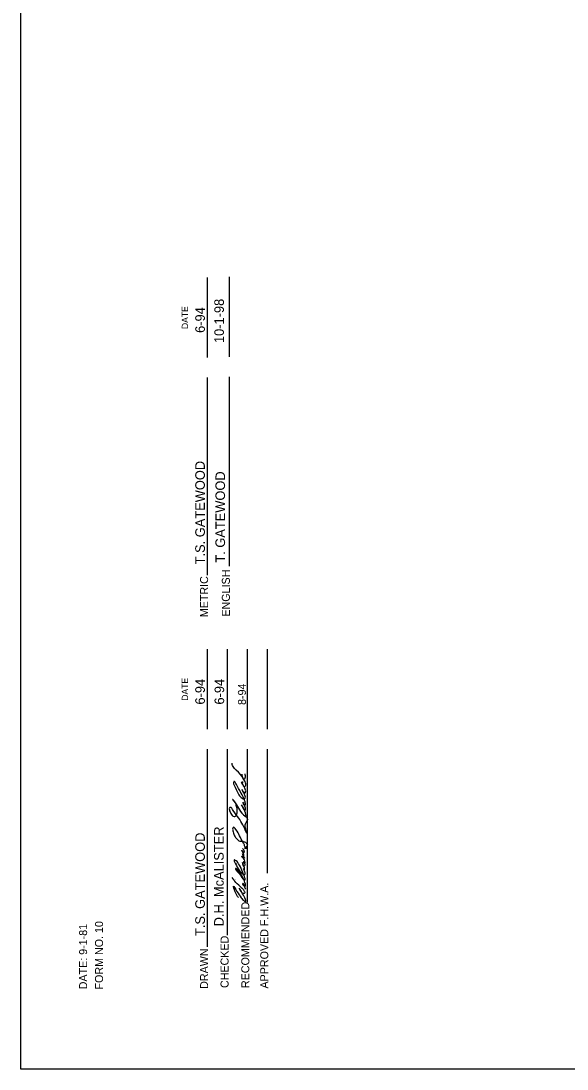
# Model space of a CAD drawing. Extents: x 1000 to 1036.3, y 1000 to 1022.
# Drawn here: x 1000 to 1006.82, y 1000 to 1013.1 of the extents above; entities that cross this region are included whole.
import ezdxf

# ---------------------------------------------------------------- set-up
doc = ezdxf.new("R2010")
doc.units = 0
for name, color, linetype in [('Level 1', 7, 'Continuous'), ('Level 10', 7, 'Continuous'), ('Level 11', 7, 'Continuous')]:
    doc.layers.add(name, color=color, linetype=linetype)

msp = doc.modelspace()

# ---------------------------------------------------------------- linework, layer by layer
at = {"layer": 'Level 1'}
for points in [[(1002.814, 1003.162), (1002.784, 1003.25), (1002.754, 1003.303), (1002.768, 1003.272), (1002.785, 1003.243), (1002.802, 1003.236), (1002.802, 1003.272), (1002.782, 1003.32), (1002.773, 1003.334), (1002.775, 1003.317), (1002.788, 1003.301), (1002.801, 1003.299), (1002.804, 1003.317), (1002.794, 1003.359), (1002.751, 1003.446), (1002.747, 1003.453), (1002.69, 1003.557), (1002.674, 1003.583), (1002.666, 1003.591), (1002.656, 1003.582), (1002.663, 1003.548), (1002.714, 1003.441), (1002.752, 1003.391), (1002.772, 1003.378), (1002.787, 1003.377), (1002.801, 1003.383), (1002.801, 1003.41), (1002.782, 1003.454), (1002.761, 1003.492), (1002.782, 1003.458), (1002.801, 1003.453), (1002.806, 1003.463), (1002.796, 1003.508), (1002.778, 1003.542), (1002.758, 1003.574), (1002.758, 1003.588), (1002.772, 1003.588), (1002.764, 1003.575), (1002.77, 1003.55), (1002.777, 1003.539), (1002.798, 1003.531), (1002.81, 1003.547), (1002.806, 1003.577), (1002.777, 1003.631), (1002.693, 1003.732), (1002.689, 1003.735), (1002.649, 1003.782), (1002.639, 1003.805), (1002.638, 1003.821)], [(1002.76, 1003.686), (1002.77, 1003.633), (1002.781, 1003.623), (1002.794, 1003.624), (1002.802, 1003.64), (1002.799, 1003.687)], [(1002.817, 1002.951), (1002.77, 1003.05), (1002.72, 1003.136), (1002.652, 1003.229), (1002.613, 1003.268), (1002.605, 1003.263), (1002.603, 1003.24), (1002.622, 1003.191), (1002.636, 1003.168), (1002.651, 1003.158), (1002.672, 1003.157), (1002.687, 1003.166), (1002.7, 1003.217), (1002.699, 1003.257), (1002.687, 1003.306), (1002.686, 1003.312), (1002.668, 1003.344), (1002.642, 1003.369), (1002.655, 1003.352), (1002.715, 1003.26), (1002.779, 1003.178), (1002.828, 1003.119), (1002.818, 1003.092), (1002.799, 1003.059), (1002.803, 1003.001), (1002.816, 1002.949)], [(1002.802, 1002.751), (1002.794, 1002.79), (1002.776, 1002.827), (1002.73, 1002.915), (1002.684, 1002.995), (1002.652, 1003.02), (1002.643, 1002.999), (1002.648, 1002.976), (1002.663, 1002.923), (1002.689, 1002.885), (1002.723, 1002.853), (1002.775, 1002.842), (1002.811, 1002.827), (1002.827, 1002.792), (1002.819, 1002.783), (1002.815, 1002.779), (1002.808, 1002.751)], [(1002.807, 1002.248), (1002.787, 1002.299), (1002.774, 1002.317), (1002.77, 1002.319), (1002.794, 1002.285), (1002.803, 1002.291), (1002.803, 1002.31), (1002.777, 1002.383), (1002.729, 1002.46), (1002.686, 1002.505), (1002.681, 1002.507), (1002.68, 1002.498), (1002.688, 1002.484), (1002.756, 1002.398), (1002.781, 1002.369), (1002.799, 1002.364), (1002.793, 1002.398), (1002.791, 1002.404), (1002.76, 1002.485), (1002.719, 1002.565), (1002.673, 1002.611), (1002.666, 1002.612), (1002.661, 1002.606), (1002.668, 1002.587), (1002.712, 1002.502), (1002.761, 1002.446), (1002.786, 1002.431), (1002.795, 1002.432), (1002.799, 1002.436), (1002.792, 1002.474), (1002.778, 1002.504), (1002.778, 1002.5), (1002.788, 1002.489), (1002.792, 1002.502), (1002.777, 1002.547), (1002.765, 1002.581), (1002.786, 1002.539), (1002.796, 1002.544), (1002.792, 1002.574), (1002.784, 1002.584), (1002.775, 1002.589), (1002.792, 1002.572), (1002.798, 1002.598), (1002.763, 1002.647), (1002.76, 1002.656), (1002.77, 1002.658), (1002.792, 1002.634), (1002.783, 1002.662), (1002.781, 1002.667), (1002.766, 1002.689), (1002.785, 1002.673), (1002.775, 1002.698), (1002.759, 1002.734), (1002.773, 1002.71), (1002.786, 1002.706), (1002.791, 1002.715), (1002.782, 1002.74), (1002.765, 1002.756)], [(1002.717, 1002.142), (1002.676, 1002.213), (1002.656, 1002.287), (1002.696, 1002.22), (1002.752, 1002.141), (1002.792, 1002.099), (1002.81, 1002.095), (1002.805, 1002.119), (1002.767, 1002.191), (1002.724, 1002.261), (1002.749, 1002.217), (1002.783, 1002.196), (1002.797, 1002.2), (1002.788, 1002.228), (1002.763, 1002.257), (1002.759, 1002.261), (1002.683, 1002.331), (1002.638, 1002.394)]]:
    msp.add_spline(points, degree=3, dxfattribs=at)
at = {"layer": 'Level 10'}
for p, q in [((1000, 1000), (1000, 1022)), ((1002.331, 1004.248), (1002.331, 1005.248)), ((1002.581, 1004.248), (1002.581, 1005.248)), ((1002.831, 1004.248), (1002.831, 1005.248)), ((1003.081, 1004.248), (1003.081, 1005.248)), ((1002.331, 1001.528), (1002.331, 1003.998)), ((1002.581, 1001.673), (1002.581, 1003.998)), ((1002.831, 1002.081), (1002.831, 1003.998)), ((1003.081, 1002.448), (1003.081, 1003.998)), ((1036, 1000), (1000, 1000))]:
    msp.add_line(p, q, dxfattribs=at)
at = {"layer": 'Level 11'}
for p, q in [((1002.331, 1008.892), (1002.331, 1009.892)), ((1002.603, 1008.9), (1002.603, 1009.9)), ((1002.331, 1006.172), (1002.331, 1008.642)), ((1002.603, 1006.284), (1002.603, 1008.65))]:
    msp.add_line(p, q, dxfattribs=at)

# ---------------------------------------------------------------- texts
at = {"layer": 'Level 1'}
for s, height, rotation, p in [('T.S. GATEWOOD', 0.12, 90, (1002.297, 1006.306)), ('6-94', 0.12, 90, (1002.297, 1004.554)), ('6-94', 0.12, 90, (1002.538, 1004.554)), ('8-94', 0.1, 90, (1002.81, 1004.549)), ('.', 0.0515, 269.9999, (1002.656, 1003.609)), ('D.H. McALISTER', 0.12, 90, (1002.532, 1001.783)), ('T.S. GATEWOOD', 0.12, 90, (1002.297, 1001.662)), ('.', 0.0515, 269.9999, (1002.769, 1002.862)), ('.', 0.0515, 269.9999, (1002.691, 1002.577)), ('.', 0.0515, 269.9999, (1002.671, 1002.381))]:
    msp.add_text(s, height=height, rotation=rotation, dxfattribs=at).set_placement(p)
at = {"layer": 'Level 10'}
for s, height, p in [('DATE', 0.08, (1002.088, 1009.246)), ('METRIC', 0.1, (1002.337, 1005.646)), ('DATE', 0.08, (1002.088, 1004.602)), ('APPROVED F.H.W.A.', 0.1, (1003.089, 1001.006)), ('RECOMMENDED', 0.1, (1002.852, 1001.012)), ('DATE: 9-1-81', 0.1, (1000.826, 1000.996)), ('FORM NO. 10', 0.1, (1001.025, 1000.994)), ('CHECKED', 0.1, (1002.593, 1001.012)), ('DRAWN', 0.1, (1002.337, 1001.002))]:
    msp.add_text(s, height=height, rotation=90, dxfattribs=at).set_placement(p)
at = {"layer": 'Level 11'}
for s, height, p in [('10-1-98', 0.12, (1002.535, 1009.071)), ('6-94', 0.12, (1002.297, 1009.198)), ('T. GATEWOOD', 0.12, (1002.549, 1006.327)), ('ENGLISH', 0.1, (1002.609, 1005.653))]:
    msp.add_text(s, height=height, rotation=90, dxfattribs=at).set_placement(p)

doc.saveas('drawing.dxf')
